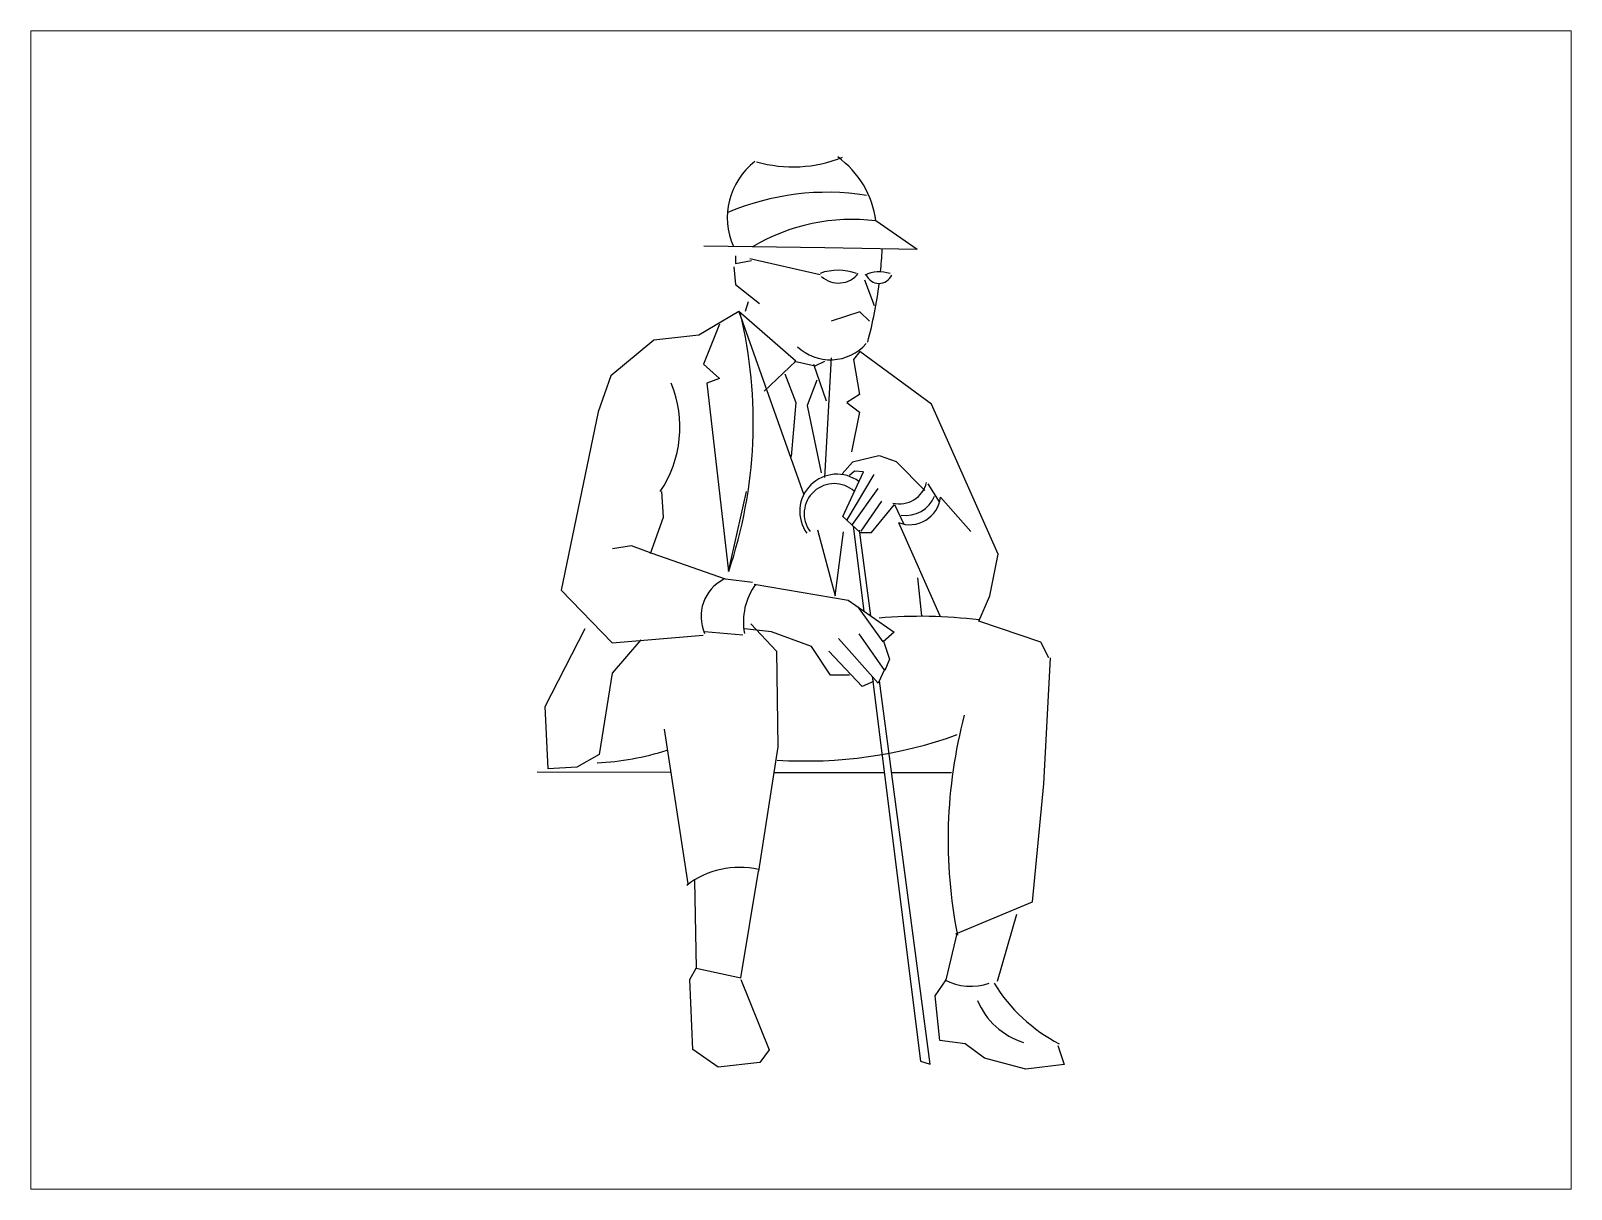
# Paper-space layout '2DPERS8' of a CAD drawing. Extents: x 4 to 635, y 3 to 477.
# The model-space entities are those that its viewports show. They can reach past a viewport. Long polylines and large blocks are cut down to what shows.
import ezdxf

# ---------------------------------------------------------------- set-up
doc = ezdxf.new("R2010")
doc.units = 0
doc.header["$LTSCALE"] = 25
doc.header["$MEASUREMENT"] = 0
doc.layers.get('0').update_dxf_attribs({"linetype": 'CONTINUOUS'})

msp = doc.modelspace()

# ---------------------------------------------------------------- linework, layer by layer
for p, q in [((8.7856, 5.2159), (8.7267, 5.2569)), ((8.6541, 5.2184), (8.4816, 5.221)), ((8.527, 5.2073), (8.527, 5.196)), ((8.527, 5.196), (8.5497, 5.2005)), ((8.6472, 5.1799), (8.5474, 5.2027)), ((8.7856, 5.2159), (8.6541, 5.2184)), ((8.5247, 5.1914), (8.5269, 5.1665)), ((8.5269, 5.1665), (8.5609, 5.1392)), ((8.7107, 5.1729), (8.7242, 5.1366)), ((8.545, 5.1415), (8.5405, 5.1279)), ((8.5314, 5.1279), (8.4746, 5.094)), ((8.5041, 5.1098), (8.4813, 5.0531)), ((8.5314, 5.1279), (8.6239, 4.8668)), ((8.6129, 5.0574), (8.5314, 5.1279)), ((8.7038, 5.1276), (8.6629, 5.114)), ((8.7174, 5.1139), (8.7038, 5.1276)), ((8.4746, 5.094), (8.4107, 5.0869)), ((8.4107, 5.0869), (8.3495, 5.0362)), ((8.7037, 5.0709), (8.6946, 5.0595)), ((8.8057, 4.9958), (8.7037, 5.0709)), ((8.4813, 5.0531), (8.504, 5.0326)), ((8.5675, 5.0144), (8.6129, 5.0574)), ((8.6107, 5.0574), (8.6401, 5.0506)), ((8.6379, 5.0528), (8.6559, 5.0006)), ((8.6401, 5.0506), (8.6538, 5.0573)), ((8.6629, 5.0619), (8.6535, 4.8917)), ((8.6946, 5.0595), (8.7036, 5.0096)), ((8.3495, 5.0362), (8.3315, 4.9853)), ((8.504, 5.0326), (8.4858, 5.0259)), ((8.4858, 5.0259), (8.5171, 4.7581)), ((8.597, 5.0393), (8.6128, 4.9984)), ((8.6424, 5.0301), (8.6287, 4.9939)), ((8.7036, 5.0096), (8.6854, 4.9983)), ((8.3315, 4.9853), (8.2789, 4.7313)), ((8.6128, 4.9984), (8.6059, 4.9213)), ((8.6287, 4.9939), (8.649, 4.8985)), ((8.6854, 4.9983), (8.7036, 4.9847)), ((8.7036, 4.9847), (8.6921, 4.928)), ((8.9006, 4.7824), (8.8057, 4.9958)), ((8.6936, 4.9135), (8.6787, 4.8969)), ((8.731, 4.9225), (8.6936, 4.9135)), ((8.7315, 4.9231), (8.7556, 4.9142)), ((8.7556, 4.9142), (8.7964, 4.8733)), ((8.6795, 4.836), (8.7091, 4.8999)), ((8.6859, 4.8314), (8.7242, 4.8961)), ((8.6962, 4.9008), (8.6889, 4.8944)), ((8.7091, 4.8999), (8.6962, 4.9008)), ((8.4242, 4.8354), (8.422, 4.8717)), ((8.5171, 4.7581), (8.5423, 4.8715)), ((8.6936, 4.8246), (8.7298, 4.8761)), ((8.8173, 4.8569), (8.8009, 4.8824)), ((8.7059, 4.8153), (8.7353, 4.8578)), ((8.7204, 4.8133), (8.7532, 4.853)), ((8.7532, 4.853), (8.7665, 4.8253)), ((8.8187, 4.8638), (8.8621, 4.8148)), ((8.406, 4.7833), (8.4242, 4.8354)), ((8.6795, 4.836), (8.7045, 4.8133)), ((8.7587, 4.8276), (8.8183, 4.6937)), ((8.6434, 4.8174), (8.6689, 4.7234)), ((8.6689, 4.7234), (8.6804, 4.8144)), ((8.6943, 4.8226), (8.7096, 4.7015)), ((8.7195, 4.6946), (8.7033, 4.8168)), ((8.7045, 4.8133), (8.7204, 4.8133)), ((8.3788, 4.7946), (8.3516, 4.7902)), ((8.4083, 4.7833), (8.3788, 4.7946)), ((8.5126, 4.7468), (8.4083, 4.7833)), ((8.8891, 4.7234), (8.9006, 4.7824)), ((8.5511, 4.7422), (8.5126, 4.7468)), ((8.5534, 4.7399), (8.6872, 4.717)), ((8.7859, 4.7489), (8.7914, 4.6949)), ((8.2789, 4.7313), (8.3513, 4.6563)), ((8.6872, 4.717), (8.7529, 4.6715)), ((8.8732, 4.6872), (8.8891, 4.7234)), ((8.737, 4.6579), (8.7008, 4.7079)), ((8.2559, 4.5657), (8.3128, 4.6768)), ((8.5374, 4.6673), (8.4829, 4.672)), ((8.5782, 4.6718), (8.5397, 4.6764)), ((8.5488, 4.6832), (8.585, 4.6445)), ((8.6349, 4.6513), (8.5782, 4.6718)), ((8.7529, 4.6715), (8.737, 4.6579)), ((8.9616, 4.6575), (8.8732, 4.6872)), ((8.3513, 4.6563), (8.4807, 4.6674)), ((8.3922, 4.6608), (8.3513, 4.6132)), ((8.6621, 4.6104), (8.6349, 4.6513)), ((8.7301, 4.5989), (8.6735, 4.6625)), ((8.7392, 4.6171), (8.703, 4.6693)), ((8.737, 4.6602), (8.746, 4.6329)), ((8.9729, 4.6348), (8.9616, 4.6575)), ((8.585, 4.6445), (8.587, 4.5084)), ((8.7074, 4.5944), (8.6599, 4.6444)), ((8.746, 4.6329), (8.7392, 4.6171)), ((8.9658, 4.4556), (8.9752, 4.6348)), ((8.3513, 4.6132), (8.3329, 4.4975)), ((8.6893, 4.6103), (8.6621, 4.6104)), ((8.7213, 4.6089), (8.7904, 4.0611)), ((8.7392, 4.6193), (8.7301, 4.5989)), ((8.7233, 4.6012), (8.7074, 4.5944)), ((8.804, 4.0566), (8.7317, 4.6024)), ((8.2603, 4.4772), (8.2559, 4.5657)), ((8.4596, 4.3135), (8.426, 4.5337)), ((8.3329, 4.4975), (8.3011, 4.4794)), ((8.587, 4.5084), (8.5595, 4.3315)), ((8.3011, 4.4794), (8.2603, 4.4772)), ((8.2444, 4.4727), (8.4353, 4.4724)), ((8.5814, 4.4721), (8.7386, 4.4719)), ((8.749, 4.4718), (8.8342, 4.4717)), ((8.9496, 4.2877), (8.9658, 4.4556)), ((8.5343, 4.1795), (8.5595, 4.3315)), ((8.4687, 4.318), (8.4708, 4.1933)), ((8.8407, 4.2425), (8.9496, 4.2877)), ((8.9269, 4.2696), (8.8995, 4.1744)), ((8.8269, 4.1768), (8.8429, 4.2448)), ((8.4617, 4.1774), (8.4708, 4.1933)), ((8.4708, 4.1933), (8.5343, 4.1795)), ((8.466, 4.0776), (8.4617, 4.1774)), ((8.5343, 4.1773), (8.5749, 4.0774)), ((8.811, 4.1541), (8.8269, 4.1768)), ((8.8177, 4.0906), (8.811, 4.1541)), ((8.854, 4.086), (8.8177, 4.0906)), ((8.8812, 4.0655), (8.854, 4.086)), ((8.9856, 4.0835), (8.9946, 4.0562)), ((8.5023, 4.0525), (8.466, 4.0776)), ((8.5613, 4.0592), (8.5023, 4.0525)), ((8.5749, 4.0774), (8.5613, 4.0592)), ((8.7904, 4.0611), (8.804, 4.0566)), ((8.9401, 4.0495), (8.8812, 4.0655)), ((8.9946, 4.0562), (8.9401, 4.0495))]:
    msp.add_line(p, q)
for centre, radius, start, end in [((8.6151, 5.2616), 0.1, 127.3418, 204.3501), ((8.6086, 5.5183), 0.1847, 253.678, 292.4817), ((8.5934, 5.2389), 0.1345, 7.6936, 54.0339), ((8.6573, 4.937), 0.3605, 81.088, 113.1241), ((8.6933, 4.9791), 0.2798, 83.1478, 120.5772), ((8.1284, 5.2439), 0.6079, 354.3642, 357.3672), ((8.6731, 5.1095), 0.0771, 70.1328, 109.6672), ((8.6735, 5.2041), 0.0358, 227.8243, 321.9152), ((8.7318, 5.1327), 0.0515, 72.8174, 114.1353), ((8.7311, 5.1877), 0.0198, 203.5294, 336.2706), ((8.1284, 5.2439), 0.6079, 344.7921, 352.8107), ((7.8926, 4.9703), 0.6596, 341.2339, 13.6177), ((8.6619, 5.1268), 0.0677, 226.3695, 318.7565), ((8.2838, 4.9632), 0.1639, 326.0811, 22.4239), ((8.6711, 4.8435), 0.0528, 53.3855, 216.0917), ((8.6674, 4.8401), 0.0428, 47.9141, 216.4624), ((8.7602, 4.8936), 0.0395, 256.433, 346.886), ((8.7748, 4.8686), 0.0441, 248.5241, 353.6427), ((8.7695, 4.8816), 0.044, 261.0944, 338.1954), ((8.5373, 4.6938), 0.0595, 117.0211, 203.8988), ((8.6283, 4.6864), 0.0902, 143.6234, 190.7279), ((8.7902, 4.0205), 0.6736, 82.8875, 95.0292), ((9.523, 4.376), 0.6935, 165.1878, 191.2916), ((8.6276, 5.1212), 0.633, 266.2466, 289.8517), ((8.3119, 4.8668), 0.3816, 272.6731, 287.9368), ((8.5321, 4.2153), 0.1216, 76.9655, 127.8922), ((8.8617, 4.2469), 0.0793, 242.1368, 289.492), ((9.0962, 4.2954), 0.236, 211.4884, 242.6611), ((8.9673, 4.1868), 0.1036, 202.2056, 253.0108)]:
    msp.add_arc(centre, radius, start, end)

psp = doc.layouts.new('2DPERS8')

# ---------------------------------------------------------------- viewports
at = {"layer": '0'}
psp.add_viewport(center=(319.67, 240), size=(631.29, 474.5172), view_center_point=(8.6201, 4.7031), view_height=1.648322, dxfattribs=at)

doc.saveas('drawing.dxf')
